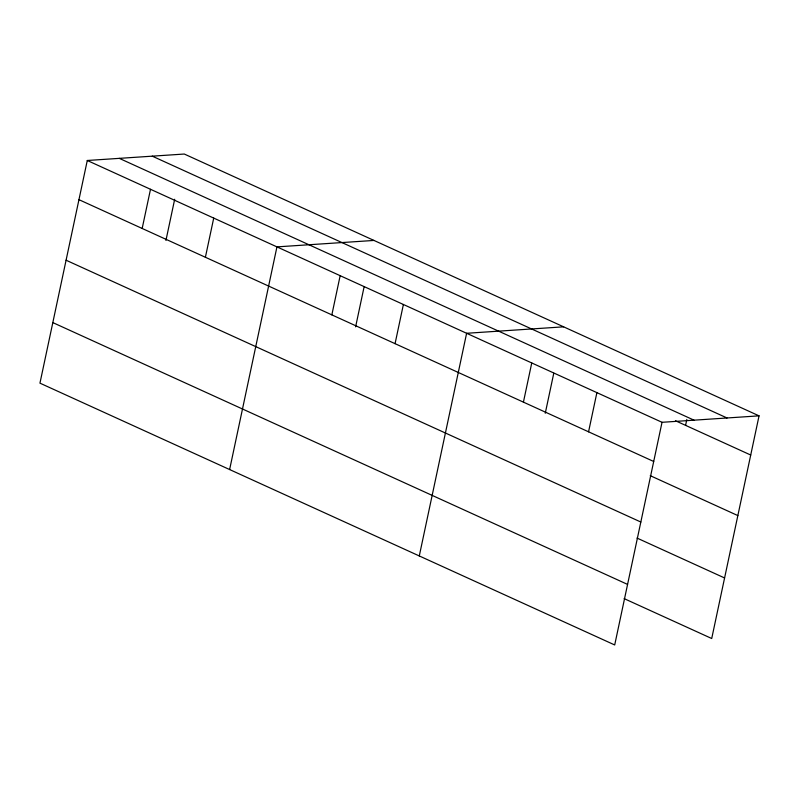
<?xml version="1.0" encoding="UTF-8"?>
<svg xmlns="http://www.w3.org/2000/svg" width="799" height="799" viewBox="0 0 799 799"><rect width="100%" height="100%" fill="white"/><g stroke="black" fill="none" stroke-linecap="round" stroke-linejoin="round"><path stroke-width="1.2" d="M759.05 415.85L184.299 154.037L87.281 160.489L39.95 383.15L614.701 644.963L662.031 422.301L759.05 415.85L711.719 638.511L624.119 598.611M142.172 228.464L150.502 189.283M165.932 240.449L174.681 199.271M205.393 257.268L213.723 218.087M229.623 469.552L276.943 246.881L373.972 240.439M331.845 314.866L340.164 275.685M355.605 326.851L364.094 286.881M395.066 343.66L403.395 304.479M419.285 555.944L466.616 333.283L563.635 326.831M523.425 402.137L531.754 362.956M545.268 413.243L553.767 373.283M588.563 431.81L596.893 392.629M685.582 425.358L686.84 419.425M152.279 156.165L727.03 417.977M119.291 158.362L694.041 420.174M675.475 420.753L750.72 455.031M87.281 160.489L662.031 422.301M78.951 199.67L653.702 461.482M650.256 475.675L737.857 515.585M66.077 260.214L640.828 522.027M636.993 538.057L724.593 577.967M52.824 322.596L627.575 584.409"/></g></svg>
